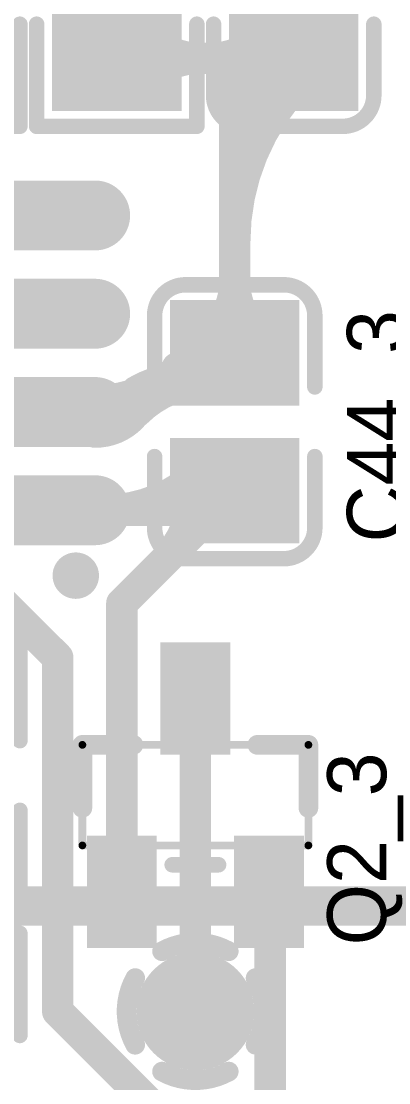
# Model space of a CAD drawing. Header units: millimetres. Extents: x 3.32 to 12.49, y 5.66 to 10.73.
# Drawn here: x 8.721 to 8.908, y 8.154 to 8.694 of the extents above; entities that cross this region are included whole.
import ezdxf

# ---------------------------------------------------------------- set-up
doc = ezdxf.new("R2010")
doc.units = ezdxf.units.MM
doc.header["$MEASUREMENT"] = 0
for name, color, linetype in [('BottomLayer', 5, 'Continuous'), ('InternalPlane1', 76, 'Continuous'), ('InternalPlane2', 16, 'Continuous'), ('Mechanical13', 56, 'Continuous'), ('MultiLayer', 9, 'Continuous'), ('TopLayer', 1, 'Continuous'), ('TopOverlay', 2, 'Continuous'), ('TopPaste', 8, 'Continuous'), ('TopSolder', 216, 'Continuous'), ('ViaHoleLayer', 16, 'Continuous')]:
    doc.layers.add(name, color=color, linetype=linetype)

# ---------------------------------------------------------------- blocks, each defined once
blk = doc.blocks.new('0805_C_391')
at = {"layer": 'TopLayer'}
for points in [[(-0.05787, -0.02894), (-0.0122, -0.02894), (-0.05787, 0.02894), (-0.0122, 0.02894)], [(0.0122, -0.02894), (0.05787, -0.02894), (0.0122, 0.02894), (0.05787, 0.02894)]]:
    blk.add_solid(points, dxfattribs=at)
at = {"layer": 'TopOverlay', "const_width": 0.00787}
for points in [[(-0.06969, 0.025, -0.414214), (-0.05394, 0.04075)], [(0.05394, 0.04075, -0.414213), (0.06969, 0.025)], [(-0.05394, -0.04075, -0.414213), (-0.06969, -0.025)], [(0.06968, -0.025, -0.414214), (0.05394, -0.04075)]]:
    blk.add_lwpolyline(points, format="xyb", dxfattribs=at)
for points in [[(-0.01772, 0.04075), (-0.05394, 0.04075)], [(0.05394, 0.04075), (0.01772, 0.04075)], [(-0.06969, -0.025), (-0.06969, 0.025)], [(0.06968, -0.025), (0.06968, 0.025)], [(-0.01772, -0.04075), (-0.05394, -0.04075)], [(0.05394, -0.04075), (0.01772, -0.04075)]]:
    blk.add_lwpolyline(points, dxfattribs=at)
at = {"layer": 'TopOverlay', "const_width": 0.00394}
for points in [[(-0.05591, 0.04075, 1), (-0.05197, 0.04075, 1)], [(-0.05591, 0.04075, 1), (-0.05197, 0.04075, 1)], [(-0.01969, 0.04075, 1), (-0.01575, 0.04075, 1)], [(0.01575, 0.04075, 1), (0.01969, 0.04075, 1)], [(0.05197, 0.04075, 1), (0.05591, 0.04075, 1)], [(0.05197, 0.04075, 1), (0.05591, 0.04075, 1)], [(-0.07165, 0.025, 1), (-0.06772, 0.025, 1)], [(-0.07165, 0.025, 1), (-0.06772, 0.025, 1)], [(0.06772, 0.025, 1), (0.07165, 0.025, 1)], [(0.06772, 0.025, 1), (0.07165, 0.025, 1)], [(-0.07165, -0.025, 1), (-0.06772, -0.025, 1)], [(-0.07165, -0.025, 1), (-0.06772, -0.025, 1)], [(0.06772, -0.025, 1), (0.07165, -0.025, 1)], [(0.06772, -0.025, 1), (0.07165, -0.025, 1)], [(-0.05591, -0.04075, 1), (-0.05197, -0.04075, 1)], [(-0.05591, -0.04075, 1), (-0.05197, -0.04075, 1)], [(-0.01969, -0.04075, 1), (-0.01575, -0.04075, 1)], [(0.01575, -0.04075, 1), (0.01969, -0.04075, 1)], [(0.05197, -0.04075, 1), (0.05591, -0.04075, 1)], [(0.05197, -0.04075, 1), (0.05591, -0.04075, 1)]]:
    blk.add_lwpolyline(points, format="xyb", close=True, dxfattribs=at)
at = {"layer": 'TopPaste'}
for points in [[(-0.05787, -0.02894), (-0.0122, -0.02894), (-0.05787, 0.02894), (-0.0122, 0.02894)], [(0.0122, -0.02894), (0.05787, -0.02894), (0.0122, 0.02894), (0.05787, 0.02894)]]:
    blk.add_solid(points, dxfattribs=at)
at = {"layer": 'TopSolder'}
for points in [[(-0.06187, -0.03294), (-0.0082, -0.03294), (-0.06187, 0.03294), (-0.0082, 0.03294)], [(0.0082, -0.03294), (0.06187, -0.03294), (0.0082, 0.03294), (0.06187, 0.03294)]]:
    blk.add_solid(points, dxfattribs=at)
blk = doc.blocks.new('0805_C_392')
at = {"layer": 'TopLayer'}
for points in [[(-0.05787, -0.02894), (-0.0122, -0.02894), (-0.05787, 0.02894), (-0.0122, 0.02894)], [(0.0122, -0.02894), (0.05787, -0.02894), (0.0122, 0.02894), (0.05787, 0.02894)]]:
    blk.add_solid(points, dxfattribs=at)
at = {"layer": 'TopOverlay', "const_width": 0.00787}
for points in [[(-0.06969, 0.025, -0.414214), (-0.05394, 0.04075)], [(0.05394, 0.04075, -0.414213), (0.06969, 0.025)], [(-0.05394, -0.04075, -0.414213), (-0.06969, -0.025)], [(0.06968, -0.025, -0.414214), (0.05394, -0.04075)]]:
    blk.add_lwpolyline(points, format="xyb", dxfattribs=at)
for points in [[(-0.01772, 0.04075), (-0.05394, 0.04075)], [(0.05394, 0.04075), (0.01772, 0.04075)], [(-0.06969, -0.025), (-0.06969, 0.025)], [(0.06968, -0.025), (0.06968, 0.025)], [(-0.01772, -0.04075), (-0.05394, -0.04075)], [(0.05394, -0.04075), (0.01772, -0.04075)]]:
    blk.add_lwpolyline(points, dxfattribs=at)
at = {"layer": 'TopOverlay', "const_width": 0.00394}
for points in [[(-0.05591, 0.04075, 1), (-0.05197, 0.04075, 1)], [(-0.05591, 0.04075, 1), (-0.05197, 0.04075, 1)], [(-0.01969, 0.04075, 1), (-0.01575, 0.04075, 1)], [(0.01575, 0.04075, 1), (0.01969, 0.04075, 1)], [(0.05197, 0.04075, 1), (0.05591, 0.04075, 1)], [(0.05197, 0.04075, 1), (0.05591, 0.04075, 1)], [(-0.07165, 0.025, 1), (-0.06772, 0.025, 1)], [(-0.07165, 0.025, 1), (-0.06772, 0.025, 1)], [(0.06772, 0.025, 1), (0.07165, 0.025, 1)], [(0.06772, 0.025, 1), (0.07165, 0.025, 1)], [(-0.07165, -0.025, 1), (-0.06772, -0.025, 1)], [(-0.07165, -0.025, 1), (-0.06772, -0.025, 1)], [(0.06772, -0.025, 1), (0.07165, -0.025, 1)], [(0.06772, -0.025, 1), (0.07165, -0.025, 1)], [(-0.05591, -0.04075, 1), (-0.05197, -0.04075, 1)], [(-0.05591, -0.04075, 1), (-0.05197, -0.04075, 1)], [(-0.01969, -0.04075, 1), (-0.01575, -0.04075, 1)], [(0.01575, -0.04075, 1), (0.01969, -0.04075, 1)], [(0.05197, -0.04075, 1), (0.05591, -0.04075, 1)], [(0.05197, -0.04075, 1), (0.05591, -0.04075, 1)]]:
    blk.add_lwpolyline(points, format="xyb", close=True, dxfattribs=at)
at = {"layer": 'TopPaste'}
for points in [[(-0.05787, -0.02894), (-0.0122, -0.02894), (-0.05787, 0.02894), (-0.0122, 0.02894)], [(0.0122, -0.02894), (0.05787, -0.02894), (0.0122, 0.02894), (0.05787, 0.02894)]]:
    blk.add_solid(points, dxfattribs=at)
at = {"layer": 'TopSolder'}
for points in [[(-0.06187, -0.03294), (-0.0082, -0.03294), (-0.06187, 0.03294), (-0.0082, 0.03294)], [(0.0082, -0.03294), (0.06187, -0.03294), (0.0082, 0.03294), (0.06187, 0.03294)]]:
    blk.add_solid(points, dxfattribs=at)
blk = doc.blocks.new('SOT_23_SOT_23_3__413')
at = {"layer": 'Mechanical13', "const_width": 0.00394}
for points in [[(-0.02559, -0.05748), (-0.02559, 0.05748)], [(0.02559, 0.05748), (-0.02559, 0.05748)], [(0.02559, 0.05748), (-0.02559, 0.05748)], [(-0.02559, -0.05748), (-0.02559, 0.05748)], [(0.02559, 0.05748), (-0.02559, 0.05748)], [(-0.02559, -0.05748), (-0.02559, 0.05748)], [(0.02559, -0.05748), (0.02559, 0.05748)], [(0.02559, -0.05748), (0.02559, 0.05748)], [(0.02559, -0.05748), (0.02559, 0.05748)], [(0.02559, -0.05748), (-0.02559, -0.05748)], [(0.02559, -0.05748), (-0.02559, -0.05748)], [(0.02559, -0.05748), (-0.02559, -0.05748)]]:
    blk.add_lwpolyline(points, dxfattribs=at)
at = {"layer": 'Mechanical13', "const_width": 0.00197}
for points in [[(-0.02657, 0.05748, 1), (-0.02461, 0.05748, 1)], [(-0.02657, 0.05748, 1), (-0.02461, 0.05748, 1)], [(-0.02657, 0.05748, 1), (-0.02461, 0.05748, 1)], [(-0.02657, 0.05748, 1), (-0.02461, 0.05748, 1)], [(-0.02657, 0.05748, 1), (-0.02461, 0.05748, 1)], [(-0.02657, 0.05748, 1), (-0.02461, 0.05748, 1)], [(0.02461, 0.05748, 1), (0.02657, 0.05748, 1)], [(0.02461, 0.05748, 1), (0.02657, 0.05748, 1)], [(0.02461, 0.05748, 1), (0.02657, 0.05748, 1)], [(0.02461, 0.05748, 1), (0.02657, 0.05748, 1)], [(0.02461, 0.05748, 1), (0.02657, 0.05748, 1)], [(0.02461, 0.05748, 1), (0.02657, 0.05748, 1)], [(-0.02657, -0.05748, 1), (-0.02461, -0.05748, 1)], [(-0.02657, -0.05748, 1), (-0.02461, -0.05748, 1)], [(-0.02657, -0.05748, 1), (-0.02461, -0.05748, 1)], [(-0.02657, -0.05748, 1), (-0.02461, -0.05748, 1)], [(-0.02657, -0.05748, 1), (-0.02461, -0.05748, 1)], [(-0.02657, -0.05748, 1), (-0.02461, -0.05748, 1)], [(0.02461, -0.05748, 1), (0.02657, -0.05748, 1)], [(0.02461, -0.05748, 1), (0.02657, -0.05748, 1)], [(0.02461, -0.05748, 1), (0.02657, -0.05748, 1)], [(0.02461, -0.05748, 1), (0.02657, -0.05748, 1)], [(0.02461, -0.05748, 1), (0.02657, -0.05748, 1)], [(0.02461, -0.05748, 1), (0.02657, -0.05748, 1)]]:
    blk.add_lwpolyline(points, format="xyb", close=True, dxfattribs=at)
at = {"layer": 'TopLayer'}
for points in [[(0.02461, 0.05118), (0.02461, 0.02362), (0.07382, 0.05118), (0.07382, 0.02362)], [(-0.07382, 0.01378), (-0.07382, -0.01378), (-0.02461, 0.01378), (-0.02461, -0.01378)], [(0.02461, -0.02362), (0.02461, -0.05118), (0.07382, -0.02362), (0.07382, -0.05118)]]:
    blk.add_solid(points, dxfattribs=at)
at = {"layer": 'TopOverlay'}
for points, const_width in [([(-0.02559, 0.0315), (-0.02559, 0.05748)], 0.01), ([(-0.02559, 0.0315), (-0.02559, 0.05748)], 0.01), ([(-0.02559, 0.0315), (-0.02559, 0.05748)], 0.01), ([(0.0065, 0.05748), (-0.02559, 0.05748)], 0.01), ([(0.03543, -0.01181), (0.03543, 0.01181)], 0.00787), ([(-0.02559, -0.05748), (-0.02559, -0.0315)], 0.01), ([(0.0065, -0.05748), (-0.02559, -0.05748)], 0.01)]:
    blk.add_lwpolyline(points, dxfattribs=dict(at, const_width=const_width))
for points, const_width in [([(-0.02809, 0.05748, 1), (-0.02309, 0.05748, 1)], 0.005), ([(-0.02809, 0.05748, 1), (-0.02309, 0.05748, 1)], 0.005), ([(-0.02809, 0.05748, 1), (-0.02309, 0.05748, 1)], 0.005), ([(-0.02809, 0.05748, 1), (-0.02309, 0.05748, 1)], 0.005), ([(0.004, 0.05748, 1), (0.009, 0.05748, 1)], 0.005), ([(-0.02809, 0.0315, 1), (-0.02309, 0.0315, 1)], 0.005), ([(-0.02809, 0.0315, 1), (-0.02309, 0.0315, 1)], 0.005), ([(-0.02809, 0.0315, 1), (-0.02309, 0.0315, 1)], 0.005), ([(0.03346, 0.01181, 1), (0.0374, 0.01181, 1)], 0.00394), ([(0.03346, -0.01181, 1), (0.0374, -0.01181, 1)], 0.00394), ([(-0.02809, -0.0315, 1), (-0.02309, -0.0315, 1)], 0.005), ([(-0.02809, -0.05748, 1), (-0.02309, -0.05748, 1)], 0.005), ([(-0.02809, -0.05748, 1), (-0.02309, -0.05748, 1)], 0.005), ([(0.004, -0.05748, 1), (0.009, -0.05748, 1)], 0.005)]:
    blk.add_lwpolyline(points, format="xyb", close=True, dxfattribs=dict(at, const_width=const_width))
at = {"layer": 'TopPaste'}
for points in [[(0.02461, 0.05118), (0.02461, 0.02362), (0.07382, 0.05118), (0.07382, 0.02362)], [(-0.07382, 0.01378), (-0.07382, -0.01378), (-0.02461, 0.01378), (-0.02461, -0.01378)], [(0.02461, -0.02362), (0.02461, -0.05118), (0.07382, -0.02362), (0.07382, -0.05118)]]:
    blk.add_solid(points, dxfattribs=at)
at = {"layer": 'TopSolder'}
for points in [[(0.02061, 0.05518), (0.02061, 0.01962), (0.07782, 0.05518), (0.07782, 0.01962)], [(-0.07782, 0.01778), (-0.07782, -0.01778), (-0.02061, 0.01778), (-0.02061, -0.01778)], [(0.02061, -0.01962), (0.02061, -0.05518), (0.07782, -0.01962), (0.07782, -0.05518)]]:
    blk.add_solid(points, dxfattribs=at)
blk = doc.blocks.new('0805_R_420')
at = {"layer": 'TopLayer'}
for points in [[(-0.05787, -0.02894), (-0.0122, -0.02894), (-0.05787, 0.02894), (-0.0122, 0.02894)], [(0.0122, -0.02894), (0.05787, -0.02894), (0.0122, 0.02894), (0.05787, 0.02894)]]:
    blk.add_solid(points, dxfattribs=at)
at = {"layer": 'TopOverlay', "const_width": 0.00787}
for points in [[(-0.01772, 0.04075), (-0.06968, 0.04075)], [(-0.06968, -0.04075), (-0.06968, 0.04075)], [(0.06968, 0.04075), (0.01772, 0.04075)], [(0.06968, -0.04075), (0.06968, 0.04075)], [(-0.01772, -0.04075), (-0.06968, -0.04075)], [(0.06968, -0.04075), (0.01772, -0.04075)]]:
    blk.add_lwpolyline(points, dxfattribs=at)
at = {"layer": 'TopOverlay', "const_width": 0.00394}
for points in [[(-0.07165, 0.04075, 1), (-0.06772, 0.04075, 1)], [(-0.07165, 0.04075, 1), (-0.06772, 0.04075, 1)], [(-0.01969, 0.04075, 1), (-0.01575, 0.04075, 1)], [(0.01575, 0.04075, 1), (0.01969, 0.04075, 1)], [(0.06772, 0.04075, 1), (0.07165, 0.04075, 1)], [(0.06772, 0.04075, 1), (0.07165, 0.04075, 1)], [(-0.07165, -0.04075, 1), (-0.06772, -0.04075, 1)], [(-0.07165, -0.04075, 1), (-0.06772, -0.04075, 1)], [(-0.01969, -0.04075, 1), (-0.01575, -0.04075, 1)], [(0.01575, -0.04075, 1), (0.01969, -0.04075, 1)], [(0.06772, -0.04075, 1), (0.07165, -0.04075, 1)], [(0.06772, -0.04075, 1), (0.07165, -0.04075, 1)]]:
    blk.add_lwpolyline(points, format="xyb", close=True, dxfattribs=at)
at = {"layer": 'TopPaste'}
for points in [[(-0.05787, -0.02894), (-0.0122, -0.02894), (-0.05787, 0.02894), (-0.0122, 0.02894)], [(0.0122, -0.02894), (0.05787, -0.02894), (0.0122, 0.02894), (0.05787, 0.02894)]]:
    blk.add_solid(points, dxfattribs=at)
at = {"layer": 'TopSolder'}
for points in [[(-0.06187, -0.03294), (-0.0082, -0.03294), (-0.06187, 0.03294), (-0.0082, 0.03294)], [(0.0082, -0.03294), (0.06187, -0.03294), (0.0082, 0.03294), (0.06187, 0.03294)]]:
    blk.add_solid(points, dxfattribs=at)
blk = doc.blocks.new('0805_R_425')
at = {"layer": 'TopLayer'}
for points in [[(-0.05787, -0.02894), (-0.0122, -0.02894), (-0.05787, 0.02894), (-0.0122, 0.02894)], [(0.0122, -0.02894), (0.05787, -0.02894), (0.0122, 0.02894), (0.05787, 0.02894)]]:
    blk.add_solid(points, dxfattribs=at)
at = {"layer": 'TopOverlay', "const_width": 0.00787}
for points in [[(-0.01772, 0.04075), (-0.06968, 0.04075)], [(-0.06968, -0.04075), (-0.06968, 0.04075)], [(0.06968, 0.04075), (0.01772, 0.04075)], [(0.06968, -0.04075), (0.06968, 0.04075)], [(-0.01772, -0.04075), (-0.06968, -0.04075)], [(0.06968, -0.04075), (0.01772, -0.04075)]]:
    blk.add_lwpolyline(points, dxfattribs=at)
at = {"layer": 'TopOverlay', "const_width": 0.00394}
for points in [[(-0.07165, 0.04075, 1), (-0.06772, 0.04075, 1)], [(-0.07165, 0.04075, 1), (-0.06772, 0.04075, 1)], [(-0.01969, 0.04075, 1), (-0.01575, 0.04075, 1)], [(0.01575, 0.04075, 1), (0.01969, 0.04075, 1)], [(0.06772, 0.04075, 1), (0.07165, 0.04075, 1)], [(0.06772, 0.04075, 1), (0.07165, 0.04075, 1)], [(-0.07165, -0.04075, 1), (-0.06772, -0.04075, 1)], [(-0.07165, -0.04075, 1), (-0.06772, -0.04075, 1)], [(-0.01969, -0.04075, 1), (-0.01575, -0.04075, 1)], [(0.01575, -0.04075, 1), (0.01969, -0.04075, 1)], [(0.06772, -0.04075, 1), (0.07165, -0.04075, 1)], [(0.06772, -0.04075, 1), (0.07165, -0.04075, 1)]]:
    blk.add_lwpolyline(points, format="xyb", close=True, dxfattribs=at)
at = {"layer": 'TopPaste'}
for points in [[(-0.05787, -0.02894), (-0.0122, -0.02894), (-0.05787, 0.02894), (-0.0122, 0.02894)], [(0.0122, -0.02894), (0.05787, -0.02894), (0.0122, 0.02894), (0.05787, 0.02894)]]:
    blk.add_solid(points, dxfattribs=at)
at = {"layer": 'TopSolder'}
for points in [[(-0.06187, -0.03294), (-0.0082, -0.03294), (-0.06187, 0.03294), (-0.0082, 0.03294)], [(0.0082, -0.03294), (0.06187, -0.03294), (0.0082, 0.03294), (0.06187, 0.03294)]]:
    blk.add_solid(points, dxfattribs=at)
blk = doc.blocks.new('0805_R_427')
at = {"layer": 'TopLayer'}
for points in [[(-0.05787, -0.02894), (-0.0122, -0.02894), (-0.05787, 0.02894), (-0.0122, 0.02894)], [(0.0122, -0.02894), (0.05787, -0.02894), (0.0122, 0.02894), (0.05787, 0.02894)]]:
    blk.add_solid(points, dxfattribs=at)
at = {"layer": 'TopOverlay', "const_width": 0.00787}
for points in [[(-0.06968, 0.04075), (-0.01772, 0.04075)], [(-0.06968, 0.04075), (-0.06968, -0.04075)], [(0.01772, 0.04075), (0.06968, 0.04075)], [(0.06968, 0.04075), (0.06968, -0.04075)], [(-0.06968, -0.04075), (-0.01772, -0.04075)], [(0.01772, -0.04075), (0.06968, -0.04075)]]:
    blk.add_lwpolyline(points, dxfattribs=at)
at = {"layer": 'TopOverlay', "const_width": 0.00394}
for points in [[(-0.07165, 0.04075, 1), (-0.06772, 0.04075, 1)], [(-0.07165, 0.04075, 1), (-0.06772, 0.04075, 1)], [(-0.01969, 0.04075, 1), (-0.01575, 0.04075, 1)], [(0.01575, 0.04075, 1), (0.01969, 0.04075, 1)], [(0.06772, 0.04075, 1), (0.07165, 0.04075, 1)], [(0.06772, 0.04075, 1), (0.07165, 0.04075, 1)], [(-0.07165, -0.04075, 1), (-0.06772, -0.04075, 1)], [(-0.07165, -0.04075, 1), (-0.06772, -0.04075, 1)], [(-0.01969, -0.04075, 1), (-0.01575, -0.04075, 1)], [(0.01575, -0.04075, 1), (0.01969, -0.04075, 1)], [(0.06772, -0.04075, 1), (0.07165, -0.04075, 1)], [(0.06772, -0.04075, 1), (0.07165, -0.04075, 1)]]:
    blk.add_lwpolyline(points, format="xyb", close=True, dxfattribs=at)
at = {"layer": 'TopPaste'}
for points in [[(-0.05787, -0.02894), (-0.0122, -0.02894), (-0.05787, 0.02894), (-0.0122, 0.02894)], [(0.0122, -0.02894), (0.05787, -0.02894), (0.0122, 0.02894), (0.05787, 0.02894)]]:
    blk.add_solid(points, dxfattribs=at)
at = {"layer": 'TopSolder'}
for points in [[(-0.06187, -0.03294), (-0.0082, -0.03294), (-0.06187, 0.03294), (-0.0082, 0.03294)], [(0.0082, -0.03294), (0.06187, -0.03294), (0.0082, 0.03294), (0.06187, 0.03294)]]:
    blk.add_solid(points, dxfattribs=at)
blk = doc.blocks.new('0805_R_429')
at = {"layer": 'TopLayer'}
for points in [[(-0.05787, -0.02894), (-0.0122, -0.02894), (-0.05787, 0.02894), (-0.0122, 0.02894)], [(0.0122, -0.02894), (0.05787, -0.02894), (0.0122, 0.02894), (0.05787, 0.02894)]]:
    blk.add_solid(points, dxfattribs=at)
at = {"layer": 'TopOverlay', "const_width": 0.00787}
for points in [[(-0.06968, 0.04075), (-0.01772, 0.04075)], [(-0.06968, 0.04075), (-0.06968, -0.04075)], [(0.01772, 0.04075), (0.06968, 0.04075)], [(0.06968, 0.04075), (0.06968, -0.04075)], [(-0.06968, -0.04075), (-0.01772, -0.04075)], [(0.01772, -0.04075), (0.06968, -0.04075)]]:
    blk.add_lwpolyline(points, dxfattribs=at)
at = {"layer": 'TopOverlay', "const_width": 0.00394}
for points in [[(-0.07165, 0.04075, 1), (-0.06772, 0.04075, 1)], [(-0.07165, 0.04075, 1), (-0.06772, 0.04075, 1)], [(-0.01969, 0.04075, 1), (-0.01575, 0.04075, 1)], [(0.01575, 0.04075, 1), (0.01969, 0.04075, 1)], [(0.06772, 0.04075, 1), (0.07165, 0.04075, 1)], [(0.06772, 0.04075, 1), (0.07165, 0.04075, 1)], [(-0.07165, -0.04075, 1), (-0.06772, -0.04075, 1)], [(-0.07165, -0.04075, 1), (-0.06772, -0.04075, 1)], [(-0.01969, -0.04075, 1), (-0.01575, -0.04075, 1)], [(0.01575, -0.04075, 1), (0.01969, -0.04075, 1)], [(0.06772, -0.04075, 1), (0.07165, -0.04075, 1)], [(0.06772, -0.04075, 1), (0.07165, -0.04075, 1)]]:
    blk.add_lwpolyline(points, format="xyb", close=True, dxfattribs=at)
at = {"layer": 'TopPaste'}
for points in [[(-0.05787, -0.02894), (-0.0122, -0.02894), (-0.05787, 0.02894), (-0.0122, 0.02894)], [(0.0122, -0.02894), (0.05787, -0.02894), (0.0122, 0.02894), (0.05787, 0.02894)]]:
    blk.add_solid(points, dxfattribs=at)
at = {"layer": 'TopSolder'}
for points in [[(-0.06187, -0.03294), (-0.0082, -0.03294), (-0.06187, 0.03294), (-0.0082, 0.03294)], [(0.0082, -0.03294), (0.06187, -0.03294), (0.0082, 0.03294), (0.06187, 0.03294)]]:
    blk.add_solid(points, dxfattribs=at)
blk = doc.blocks.new('SOIC_8_150____455')
at = {"layer": 'Mechanical13', "const_width": 0.00394}
for points in [[(-0.09941, 0.07854), (-0.09941, -0.07854)], [(-0.09941, 0.07854), (0.09941, 0.07854)], [(0.09941, 0.07854), (0.09941, -0.07854)], [(-0.09941, -0.07854), (0.09941, -0.07854)]]:
    blk.add_lwpolyline(points, dxfattribs=at)
at = {"layer": 'Mechanical13'}
for points, const_width in [([(-0.10039, 0.07854, 1), (-0.09843, 0.07854, 1)], 0.00197), ([(-0.10039, 0.07854, 1), (-0.09843, 0.07854, 1)], 0.00197), ([(0.09843, 0.07854, 1), (0.10039, 0.07854, 1)], 0.00197), ([(0.09843, 0.07854, 1), (0.10039, 0.07854, 1)], 0.00197), ([(-0.04429, -0.04311, 1), (-0.08366, -0.04311, 1)], 0.00394), ([(-0.08465, -0.04311, 1), (-0.08268, -0.04311, 1)], 0.00197), ([(-0.04528, -0.04311, 1), (-0.04331, -0.04311, 1)], 0.00197), ([(-0.10039, -0.07854, 1), (-0.09843, -0.07854, 1)], 0.00197), ([(-0.10039, -0.07854, 1), (-0.09843, -0.07854, 1)], 0.00197), ([(0.09843, -0.07854, 1), (0.10039, -0.07854, 1)], 0.00197), ([(0.09843, -0.07854, 1), (0.10039, -0.07854, 1)], 0.00197)]:
    blk.add_lwpolyline(points, format="xyb", close=True, dxfattribs=dict(at, const_width=const_width))
at = {"layer": 'TopLayer', "const_width": 0.02756}
for points in [[(-0.075, 0.08071), (-0.075, 0.12402)], [(-0.025, 0.08071), (-0.025, 0.12402)], [(0.025, 0.08071), (0.025, 0.12402)], [(0.075, 0.08071), (0.075, 0.12402)], [(-0.075, -0.12402), (-0.075, -0.08071)], [(-0.025, -0.12402), (-0.025, -0.08071)], [(0.025, -0.12402), (0.025, -0.08071)], [(0.075, -0.12402), (0.075, -0.08071)]]:
    blk.add_lwpolyline(points, dxfattribs=at)
at = {"layer": 'TopLayer', "const_width": 0.01378}
for points in [[(-0.08189, 0.12402, 1), (-0.06811, 0.12402, 1)], [(-0.03189, 0.12402, 1), (-0.01811, 0.12402, 1)], [(0.01811, 0.12402, 1), (0.03189, 0.12402, 1)], [(0.06811, 0.12402, 1), (0.08189, 0.12402, 1)], [(-0.08189, 0.08071, 1), (-0.06811, 0.08071, 1)], [(-0.03189, 0.08071, 1), (-0.01811, 0.08071, 1)], [(0.01811, 0.08071, 1), (0.03189, 0.08071, 1)], [(0.06811, 0.08071, 1), (0.08189, 0.08071, 1)], [(-0.08189, -0.08071, 1), (-0.06811, -0.08071, 1)], [(-0.03189, -0.08071, 1), (-0.01811, -0.08071, 1)], [(0.01811, -0.08071, 1), (0.03189, -0.08071, 1)], [(0.06811, -0.08071, 1), (0.08189, -0.08071, 1)], [(-0.08189, -0.12402, 1), (-0.06811, -0.12402, 1)], [(-0.03189, -0.12402, 1), (-0.01811, -0.12402, 1)], [(0.01811, -0.12402, 1), (0.03189, -0.12402, 1)], [(0.06811, -0.12402, 1), (0.08189, -0.12402, 1)]]:
    blk.add_lwpolyline(points, format="xyb", close=True, dxfattribs=at)
at = {"layer": 'TopOverlay', "const_width": 0.01}
for points in [[(-0.09449, 0.05512), (-0.09449, -0.05512)], [(-0.09449, 0.05512), (0.09449, 0.05512)], [(0.09449, 0.05512), (0.09449, -0.05512)], [(-0.09449, -0.05512), (0.09449, -0.05512)]]:
    blk.add_lwpolyline(points, dxfattribs=at)
at = {"layer": 'TopOverlay'}
for points, const_width in [([(-0.09699, 0.05512, 1), (-0.09199, 0.05512, 1)], 0.005), ([(-0.09699, 0.05512, 1), (-0.09199, 0.05512, 1)], 0.005), ([(0.09199, 0.05512, 1), (0.09699, 0.05512, 1)], 0.005), ([(0.09199, 0.05512, 1), (0.09699, 0.05512, 1)], 0.005), ([(-0.05906, -0.02756, 1), (-0.0748, -0.02756, 1)], 0.01575), ([(-0.07874, -0.02756, 1), (-0.07087, -0.02756, 1)], 0.00787), ([(-0.06299, -0.02756, 1), (-0.05512, -0.02756, 1)], 0.00787), ([(-0.09699, -0.05512, 1), (-0.09199, -0.05512, 1)], 0.005), ([(-0.09699, -0.05512, 1), (-0.09199, -0.05512, 1)], 0.005), ([(0.09199, -0.05512, 1), (0.09699, -0.05512, 1)], 0.005), ([(0.09199, -0.05512, 1), (0.09699, -0.05512, 1)], 0.005), ([(-0.10236, -0.11417, 1), (-0.11417, -0.11417, 1)], 0.01181), ([(-0.11713, -0.11417, 1), (-0.11122, -0.11417, 1)], 0.00591), ([(-0.10531, -0.11417, 1), (-0.09941, -0.11417, 1)], 0.00591)]:
    blk.add_lwpolyline(points, format="xyb", close=True, dxfattribs=dict(at, const_width=const_width))
at = {"layer": 'TopPaste', "const_width": 0.02756}
for points in [[(-0.075, 0.08071), (-0.075, 0.12402)], [(-0.025, 0.08071), (-0.025, 0.12402)], [(0.025, 0.08071), (0.025, 0.12402)], [(0.075, 0.08071), (0.075, 0.12402)], [(-0.075, -0.12402), (-0.075, -0.08071)], [(-0.025, -0.12402), (-0.025, -0.08071)], [(0.025, -0.12402), (0.025, -0.08071)], [(0.075, -0.12402), (0.075, -0.08071)]]:
    blk.add_lwpolyline(points, dxfattribs=at)
at = {"layer": 'TopPaste', "const_width": 0.01378}
for points in [[(-0.08189, 0.12402, 1), (-0.06811, 0.12402, 1)], [(-0.03189, 0.12402, 1), (-0.01811, 0.12402, 1)], [(0.01811, 0.12402, 1), (0.03189, 0.12402, 1)], [(0.06811, 0.12402, 1), (0.08189, 0.12402, 1)], [(-0.08189, 0.08071, 1), (-0.06811, 0.08071, 1)], [(-0.03189, 0.08071, 1), (-0.01811, 0.08071, 1)], [(0.01811, 0.08071, 1), (0.03189, 0.08071, 1)], [(0.06811, 0.08071, 1), (0.08189, 0.08071, 1)], [(-0.08189, -0.08071, 1), (-0.06811, -0.08071, 1)], [(-0.03189, -0.08071, 1), (-0.01811, -0.08071, 1)], [(0.01811, -0.08071, 1), (0.03189, -0.08071, 1)], [(0.06811, -0.08071, 1), (0.08189, -0.08071, 1)], [(-0.08189, -0.12402, 1), (-0.06811, -0.12402, 1)], [(-0.03189, -0.12402, 1), (-0.01811, -0.12402, 1)], [(0.01811, -0.12402, 1), (0.03189, -0.12402, 1)], [(0.06811, -0.12402, 1), (0.08189, -0.12402, 1)]]:
    blk.add_lwpolyline(points, format="xyb", close=True, dxfattribs=at)
at = {"layer": 'TopSolder', "const_width": 0.03556}
for points in [[(-0.075, 0.08071), (-0.075, 0.12402)], [(-0.025, 0.08071), (-0.025, 0.12402)], [(0.025, 0.08071), (0.025, 0.12402)], [(0.075, 0.08071), (0.075, 0.12402)], [(-0.075, -0.12402), (-0.075, -0.08071)], [(-0.025, -0.12402), (-0.025, -0.08071)], [(0.025, -0.12402), (0.025, -0.08071)], [(0.075, -0.12402), (0.075, -0.08071)]]:
    blk.add_lwpolyline(points, dxfattribs=at)
at = {"layer": 'TopSolder', "const_width": 0.01778}
for points in [[(-0.08389, 0.12402, 1), (-0.06611, 0.12402, 1)], [(-0.03389, 0.12402, 1), (-0.01611, 0.12402, 1)], [(0.01611, 0.12402, 1), (0.03389, 0.12402, 1)], [(0.06611, 0.12402, 1), (0.08389, 0.12402, 1)], [(-0.08389, 0.08071, 1), (-0.06611, 0.08071, 1)], [(-0.03389, 0.08071, 1), (-0.01611, 0.08071, 1)], [(0.01611, 0.08071, 1), (0.03389, 0.08071, 1)], [(0.06611, 0.08071, 1), (0.08389, 0.08071, 1)], [(-0.08389, -0.08071, 1), (-0.06611, -0.08071, 1)], [(-0.03389, -0.08071, 1), (-0.01611, -0.08071, 1)], [(0.01611, -0.08071, 1), (0.03389, -0.08071, 1)], [(0.06611, -0.08071, 1), (0.08389, -0.08071, 1)], [(-0.08389, -0.12402, 1), (-0.06611, -0.12402, 1)], [(-0.03389, -0.12402, 1), (-0.01611, -0.12402, 1)], [(0.01611, -0.12402, 1), (0.03389, -0.12402, 1)], [(0.06611, -0.12402, 1), (0.08389, -0.12402, 1)]]:
    blk.add_lwpolyline(points, format="xyb", close=True, dxfattribs=at)

msp = doc.modelspace()

# ---------------------------------------------------------------- linework, layer by layer
at = {"layer": 'BottomLayer', "const_width": 0.02}
msp.add_lwpolyline([(8.29201, 8.24366), (8.98701, 8.24366)], dxfattribs=at)
msp.add_lwpolyline([(8.79996, 8.19004, 1), (8.81996, 8.19004, 1)], format="xyb", close=True, dxfattribs=at)
at = {"layer": 'InternalPlane1', "const_width": 0.01}
for points in [[(8.79299, 8.22065, -0.258618), (8.82693, 8.22065)], [(8.77935, 8.17307, -0.258618), (8.77935, 8.20701)], [(8.84057, 8.20701, -0.258618), (8.84057, 8.17307)], [(8.82693, 8.15943, -0.258618), (8.79299, 8.15943)]]:
    msp.add_lwpolyline(points, format="xyb", dxfattribs=at)
at = {"layer": 'InternalPlane1', "const_width": 0.005}
for points in [[(8.79049, 8.22065, 1), (8.79549, 8.22065, 1)], [(8.82443, 8.22065, 1), (8.82943, 8.22065, 1)], [(8.77685, 8.20701, 1), (8.78185, 8.20701, 1)], [(8.83807, 8.20701, 1), (8.84307, 8.20701, 1)], [(8.77685, 8.17307, 1), (8.78185, 8.17307, 1)], [(8.83807, 8.17307, 1), (8.84307, 8.17307, 1)], [(8.79049, 8.15943, 1), (8.79549, 8.15943, 1)], [(8.82443, 8.15943, 1), (8.82943, 8.15943, 1)]]:
    msp.add_lwpolyline(points, format="xyb", close=True, dxfattribs=at)
at = {"layer": 'InternalPlane2', "const_width": 0.03}
msp.add_lwpolyline([(8.79496, 8.19004, 1), (8.82496, 8.19004, 1)], format="xyb", close=True, dxfattribs=at)
at = {"layer": 'MultiLayer', "const_width": 0.02}
msp.add_lwpolyline([(8.79996, 8.19004, 1), (8.81996, 8.19004, 1)], format="xyb", close=True, dxfattribs=at)
at = {"layer": 'TopLayer', "const_width": 0.016}
for points in [[(8.81188, 8.67504, -0.198912), (8.78655, 8.68553)], [(8.84337, 8.68553, -0.198912), (8.81804, 8.67504)], [(8.8418, 8.68369, -0.241695), (8.82496, 8.67504)], [(8.8418, 8.68369, -0.241695), (8.82496, 8.67504)], [(8.82996, 8.65879, -0.198912), (8.84172, 8.68718)], [(8.78655, 8.66455, -0.198912), (8.81188, 8.67504)], [(8.81804, 8.67504, -0.198912), (8.84337, 8.66455)], [(8.82496, 8.67504, -0.241695), (8.8418, 8.66639)], [(8.82496, 8.67504, -0.241695), (8.8418, 8.66639)], [(8.82996, 8.62016, -0.198912), (8.85303, 8.67586)], [(8.82996, 8.58153, -0.198912), (8.86435, 8.66455)], [(8.82996, 8.56093, -0.198912), (8.81947, 8.53561)], [(8.84045, 8.53561, -0.198912), (8.82996, 8.56093)], [(8.80953, 8.52896, -0.198912), (8.8007, 8.51746)], [(8.80467, 8.51974, -0.198912), (8.75898, 8.50082)], [(8.77996, 8.49504, -0.223462), (8.82247, 8.51035)], [(8.78004, 8.50553, -0.198912), (8.82002, 8.51079)], [(8.77293, 8.49504, -0.198912), (8.76306, 8.49913)], [(8.76306, 8.49095, -0.198912), (8.77293, 8.49504)], [(8.77735, 8.49243, -0.198912), (8.75898, 8.48482)], [(8.81337, 8.46553, -0.198912), (8.7639, 8.44504)], [(8.80902, 8.45504, -0.198912), (8.79422, 8.4193)], [(8.82468, 8.45422, -0.198912), (8.80253, 8.44504)], [(8.77293, 8.44504, -0.198912), (8.76306, 8.44913)], [(8.76306, 8.44095, -0.198912), (8.77293, 8.44504)], [(8.80895, 8.43403, -0.198912), (8.82386, 8.4402)], [(8.80587, 8.33438, -0.198912), (8.80996, 8.32451)], [(8.80996, 8.32451, -0.198912), (8.81405, 8.33438)], [(8.77256, 8.27565, -0.198912), (8.76847, 8.26578)], [(8.77665, 8.26578, -0.198912), (8.77256, 8.27565)], [(8.84328, 8.23595, -0.198912), (8.84796, 8.22464)], [(8.80996, 8.21901, -0.198912), (8.80148, 8.19852)], [(8.81845, 8.19852, -0.198912), (8.80996, 8.21901)]]:
    msp.add_lwpolyline(points, format="xyb", dxfattribs=at)
at = {"layer": 'TopLayer'}
for points, const_width in [([(8.78255, 8.68553, 1), (8.79055, 8.68553, 1)], 0.008), ([(8.83772, 8.68718, 1), (8.84572, 8.68718, 1)], 0.008), ([(8.8378, 8.68369, 1), (8.8458, 8.68369, 1)], 0.008), ([(8.8378, 8.68369, 1), (8.8458, 8.68369, 1)], 0.008), ([(8.83937, 8.68553, 1), (8.84737, 8.68553, 1)], 0.008), ([(8.76596, 8.67504, 1), (8.77396, 8.67504, 1)], 0.008), ([(8.80788, 8.67504, 1), (8.81588, 8.67504, 1)], 0.008), ([(8.80788, 8.67504, 1), (8.81588, 8.67504, 1)], 0.008), ([(8.81404, 8.67504, 1), (8.82204, 8.67504, 1)], 0.008), ([(8.81404, 8.67504, 1), (8.82204, 8.67504, 1)], 0.008), ([(8.82096, 8.67504, 1), (8.82896, 8.67504, 1)], 0.008), ([(8.82096, 8.67504, 1), (8.82896, 8.67504, 1)], 0.008), ([(8.82096, 8.67504, 1), (8.82896, 8.67504, 1)], 0.008), ([(8.82096, 8.67504, 1), (8.82896, 8.67504, 1)], 0.008), ([(8.82096, 8.67504, 1), (8.82896, 8.67504, 1)], 0.008), ([(8.82096, 8.67504, 1), (8.82896, 8.67504, 1)], 0.008), ([(8.82096, 8.67504, 1), (8.82896, 8.67504, 1)], 0.008), ([(8.84903, 8.67586, 1), (8.85703, 8.67586, 1)], 0.008), ([(8.85596, 8.67504, 1), (8.86396, 8.67504, 1)], 0.008), ([(8.82596, 8.67004, 1), (8.83396, 8.67004, 1)], 0.008), ([(8.82596, 8.67004, 1), (8.83396, 8.67004, 1)], 0.008), ([(8.78255, 8.66455, 1), (8.79055, 8.66455, 1)], 0.008), ([(8.8378, 8.66639, 1), (8.8458, 8.66639, 1)], 0.008), ([(8.8378, 8.66639, 1), (8.8458, 8.66639, 1)], 0.008), ([(8.83937, 8.66455, 1), (8.84737, 8.66455, 1)], 0.008), ([(8.86035, 8.66455, 1), (8.86835, 8.66455, 1)], 0.008), ([(8.82596, 8.65879, 1), (8.83396, 8.65879, 1)], 0.008), ([(8.82596, 8.62016, 1), (8.83396, 8.62016, 1)], 0.008), ([(8.73332, 8.59504, 1), (8.74132, 8.59504, 1)], 0.008), ([(8.82596, 8.58153, 1), (8.83396, 8.58153, 1)], 0.008), ([(8.82596, 8.56093, 1), (8.83396, 8.56093, 1)], 0.008), ([(8.82596, 8.56093, 1), (8.83396, 8.56093, 1)], 0.008), ([(8.73332, 8.54504, 1), (8.74132, 8.54504, 1)], 0.008), ([(8.81547, 8.53561, 1), (8.82347, 8.53561, 1)], 0.008), ([(8.83645, 8.53561, 1), (8.84445, 8.53561, 1)], 0.008), ([(8.80553, 8.52896, 1), (8.81353, 8.52896, 1)], 0.008), ([(8.80604, 8.52512, 1), (8.81404, 8.52512, 1)], 0.008), ([(8.80604, 8.52512, 1), (8.81404, 8.52512, 1)], 0.008), ([(8.82596, 8.52512, 1), (8.83396, 8.52512, 1)], 0.008), ([(8.82596, 8.52512, 1), (8.83396, 8.52512, 1)], 0.008), ([(8.7967, 8.51746, 1), (8.8047, 8.51746, 1)], 0.008), ([(8.80067, 8.51974, 1), (8.80867, 8.51974, 1)], 0.008), ([(8.81602, 8.51079, 1), (8.82402, 8.51079, 1)], 0.008), ([(8.81847, 8.51035, 1), (8.82647, 8.51035, 1)], 0.008), ([(8.77604, 8.50553, 1), (8.78404, 8.50553, 1)], 0.008), ([(8.75498, 8.50082, 1), (8.76298, 8.50082, 1)], 0.008), ([(8.75906, 8.49913, 1), (8.76706, 8.49913, 1)], 0.008), ([(8.73328, 8.49508, 1), (8.74128, 8.49508, 1)], 0.008), ([(8.73328, 8.49508, 1), (8.74128, 8.49508, 1)], 0.008), ([(8.73332, 8.49504, 1), (8.74132, 8.49504, 1)], 0.008), ([(8.73332, 8.49504, 1), (8.74132, 8.49504, 1)], 0.008), ([(8.76893, 8.49504, 1), (8.77693, 8.49504, 1)], 0.008), ([(8.76893, 8.49504, 1), (8.77693, 8.49504, 1)], 0.008), ([(8.77596, 8.49504, 1), (8.78396, 8.49504, 1)], 0.008), ([(8.77596, 8.49504, 1), (8.78396, 8.49504, 1)], 0.008), ([(8.77596, 8.49504, 1), (8.78396, 8.49504, 1)], 0.008), ([(8.75906, 8.49095, 1), (8.76706, 8.49095, 1)], 0.008), ([(8.77335, 8.49243, 1), (8.78135, 8.49243, 1)], 0.008), ([(8.75498, 8.48482, 1), (8.76298, 8.48482, 1)], 0.008), ([(8.80937, 8.46553, 1), (8.81737, 8.46553, 1)], 0.008), ([(8.80502, 8.45504, 1), (8.81302, 8.45504, 1)], 0.008), ([(8.82068, 8.45422, 1), (8.82868, 8.45422, 1)], 0.008), ([(8.82596, 8.45504, 1), (8.83396, 8.45504, 1)], 0.008), ([(8.75906, 8.44913, 1), (8.76706, 8.44913, 1)], 0.008), ([(8.71832, 8.44508, 1), (8.72632, 8.44508, 1)], 0.008), ([(8.73332, 8.44508, 1), (8.74132, 8.44508, 1)], 0.008), ([(8.73332, 8.44504, 1), (8.74132, 8.44504, 1)], 0.008), ([(8.75906, 8.44095, 1), (8.76706, 8.44095, 1)], 0.008), ([(8.7599, 8.44504, 1), (8.7679, 8.44504, 1)], 0.008), ([(8.76893, 8.44504, 1), (8.77693, 8.44504, 1)], 0.008), ([(8.76893, 8.44504, 1), (8.77693, 8.44504, 1)], 0.008), ([(8.79853, 8.44504, 1), (8.80653, 8.44504, 1)], 0.008), ([(8.81596, 8.44504, 1), (8.82396, 8.44504, 1)], 0.008), ([(8.81596, 8.44504, 1), (8.82396, 8.44504, 1)], 0.008), ([(8.81596, 8.44504, 1), (8.82396, 8.44504, 1)], 0.008), ([(8.81986, 8.4402, 1), (8.82786, 8.4402, 1)], 0.008), ([(8.80495, 8.43403, 1), (8.81295, 8.43403, 1)], 0.008), ([(8.79022, 8.4193, 1), (8.79822, 8.4193, 1)], 0.008), ([(8.76856, 8.39764, 1), (8.77656, 8.39764, 1)], 0.008), ([(8.76856, 8.39764, 1), (8.77656, 8.39764, 1)], 0.008), ([(8.73596, 8.37004, 1), (8.74396, 8.37004, 1)], 0.008), ([(8.73596, 8.37004, 1), (8.74396, 8.37004, 1)], 0.008), ([(8.80596, 8.34929, 1), (8.81396, 8.34929, 1)], 0.008), ([(8.80187, 8.33438, 1), (8.80987, 8.33438, 1)], 0.008), ([(8.81005, 8.33438, 1), (8.81805, 8.33438, 1)], 0.008), ([(8.80596, 8.32451, 1), (8.81396, 8.32451, 1)], 0.008), ([(8.80596, 8.32451, 1), (8.81396, 8.32451, 1)], 0.008), ([(8.76856, 8.27565, 1), (8.77656, 8.27565, 1)], 0.008), ([(8.76856, 8.27565, 1), (8.77656, 8.27565, 1)], 0.008), ([(8.84336, 8.27087, 1), (8.85136, 8.27087, 1)], 0.008), ([(8.76447, 8.26578, 1), (8.77247, 8.26578, 1)], 0.008), ([(8.77265, 8.26578, 1), (8.78065, 8.26578, 1)], 0.008), ([(8.76856, 8.25087, 1), (8.77656, 8.25087, 1)], 0.008), ([(8.84336, 8.25087, 1), (8.85136, 8.25087, 1)], 0.008), ([(8.84336, 8.25087, 1), (8.85136, 8.25087, 1)], 0.008), ([(8.84396, 8.25027, 1), (8.85196, 8.25027, 1)], 0.008), ([(8.84396, 8.25027, 1), (8.85196, 8.25027, 1)], 0.008), ([(8.83928, 8.23595, 1), (8.84728, 8.23595, 1)], 0.008), ([(8.84396, 8.22464, 1), (8.85196, 8.22464, 1)], 0.008), ([(8.80596, 8.21901, 1), (8.81396, 8.21901, 1)], 0.008), ([(8.80596, 8.21901, 1), (8.81396, 8.21901, 1)], 0.008), ([(8.79996, 8.19004, 1), (8.81996, 8.19004, 1)], 0.02), ([(8.79748, 8.19852, 1), (8.80548, 8.19852, 1)], 0.008), ([(8.81445, 8.19852, 1), (8.82245, 8.19852, 1)], 0.008), ([(8.73596, 8.19004, 1), (8.74396, 8.19004, 1)], 0.008), ([(8.73596, 8.19004, 1), (8.74396, 8.19004, 1)], 0.008), ([(8.80596, 8.19004, 1), (8.81396, 8.19004, 1)], 0.008)]:
    msp.add_lwpolyline(points, format="xyb", close=True, dxfattribs=dict(at, const_width=const_width))
at = {"layer": 'TopLayer', "const_width": 0.016}
for points in [[(8.76996, 8.67504), (8.82496, 8.67504)], [(8.82496, 8.67504), (8.85996, 8.67504)], [(8.82496, 8.67504), (8.82996, 8.67004)], [(8.82996, 8.52512), (8.82996, 8.67004)], [(8.63496, 8.59504), (8.73732, 8.59504)], [(8.68496, 8.54504), (8.73732, 8.54504)], [(8.77996, 8.49504), (8.81004, 8.52512)], [(8.81004, 8.52512), (8.82996, 8.52512)], [(8.675, 8.49508), (8.73728, 8.49508)], [(8.73728, 8.49508), (8.73732, 8.49504)], [(8.73732, 8.49504), (8.77996, 8.49504)], [(8.81996, 8.44504), (8.82996, 8.45504)], [(8.72232, 8.44508), (8.73732, 8.44508)], [(8.73732, 8.44504), (8.81996, 8.44504)], [(8.77256, 8.39764), (8.81996, 8.44504)], [(8.70996, 8.40004), (8.73996, 8.37004)], [(8.77256, 8.25087), (8.77256, 8.39764)], [(8.73996, 8.19004), (8.73996, 8.37004)], [(8.80996, 8.19004), (8.80996, 8.34929)], [(8.84736, 8.25087), (8.84736, 8.27087)], [(8.84736, 8.25087), (8.84796, 8.25027)], [(8.84796, 8.13527), (8.84796, 8.25027)], [(8.73996, 8.19004), (8.96996, 7.96004)]]:
    msp.add_lwpolyline(points, dxfattribs=at)
at = {"layer": 'ViaHoleLayer', "const_width": 0.01}
msp.add_lwpolyline([(8.80496, 8.19004, 1), (8.81496, 8.19004, 1)], format="xyb", close=True, dxfattribs=at)

# ---------------------------------------------------------------- block references
for name, p, rotation in [('0805_R_429', (8.67996, 8.71008), 90), ('0805_R_427', (8.76996, 8.71008), 90), ('0805_C_392', (8.85996, 8.71008), 270), ('SOIC_8_150____455', (8.63496, 8.52004), 90), ('0805_C_391', (8.82996, 8.49008), 270), ('0805_R_420', (8.67996, 8.31008), 270), ('SOT_23_SOT_23_3__413', (8.80996, 8.30008), 270), ('0805_R_425', (8.67996, 8.16008), 270)]:
    msp.add_blockref(name, p, dxfattribs=dict(rotation=rotation))

# ---------------------------------------------------------------- texts
at = {"layer": 'TopOverlay'}
for s, p in [('C44_3', (8.91701, 8.42866)), ('Q2_3', (8.90701, 8.22366))]:
    msp.add_text(s, height=0.03, rotation=90, dxfattribs=at).set_placement(p)

doc.saveas('drawing.dxf')
